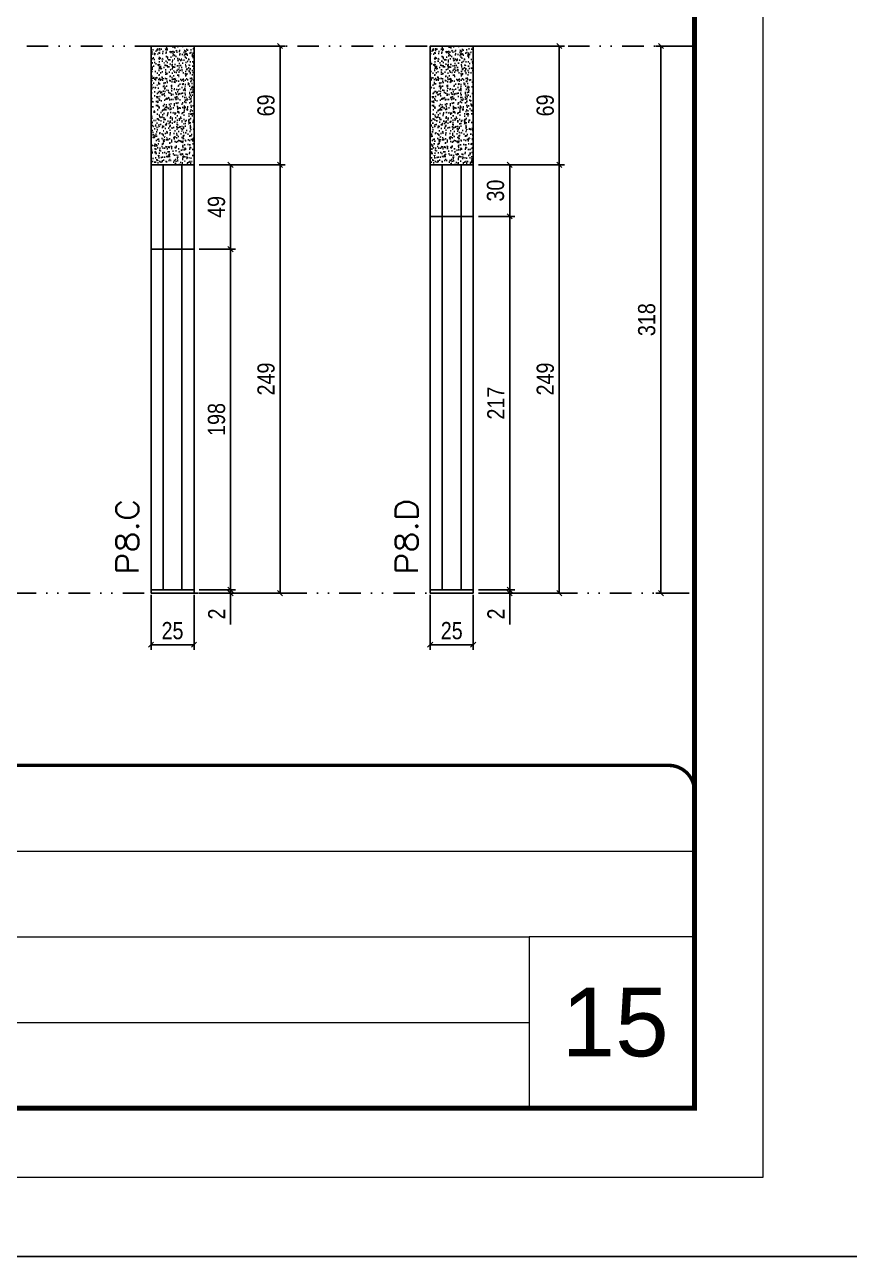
# Model space of a CAD drawing. Extents: x 14400 to 24104, y -21631 to 6985.
# Drawn here: x 18653 to 19132, y 2443 to 3159 of the extents above; entities that cross this region are included whole.
import ezdxf

# ---------------------------------------------------------------- set-up
doc = ezdxf.new("R2010")
doc.units = 0
for name, pattern in [('CONTINUO', [0]), ('DASHED', [0.75, 0.5, -0.25]), ('DIVIDE2', [0.625, 0.25, -0.125, 0, -0.125, 0, -0.125])]:
    doc.linetypes.add(name, pattern=pattern)
for name, color, linetype, lineweight in [('CARIMBO', 255, 'Continuous', 9), ('Folhas', 255, 'Continuous', 9), ('SARRAFO DE PRESSAO', 251, 'DASHED', 9), ('Texto Seção', 7, 'Continuous', 15)]:
    doc.layers.add(name, color=color, linetype=linetype, lineweight=lineweight)
for name, color, linetype in [('COTA', 241, 'Continuous'), ('Nível', 160, 'Continuous'), ('Painéis', 200, 'Continuous'), ('SARR_2.2x7', 40, 'Continuous')]:
    doc.layers.add(name, color=color, linetype=linetype)
doc.styles.add('ARIAL', font='arial.ttf')
doc.styles.add('COTA TECNICA', font='techl___.ttf', dxfattribs={"height": 10})
doc.styles.add('COTA TECNICA-50', font='techl___.ttf', dxfattribs={"height": 10})
doc.styles.add('REGUA-120', font='ROMANS.shx', dxfattribs={"height": 15})
doc.dimstyles.new('COTA PAINEL-50', dxfattribs={"dimtxt": 10, "dimasz": 3, "dimexe": 3, "dimexo": 3, "dimgap": 3, "dimtad": 1, "dimdec": 1, "dimzin": 12, "dimdsep": 46, "dimtxsty": 'COTA TECNICA-50', "dimblk1": 'OBLIQUE', "dimblk2": 'OBLIQUE', "dimsah": 1, "dimcen": 0.9, "dimclrd": 4, "dimclre": 4, "dimclrt": 240, "dimadec": 1, "dimazin": 3, "dimtfac": 1, "dimtdec": 1, "dimtmove": 0, "dimatfit": 3, "dimfxl": 1, "dimtolj": 1, "dimtzin": 12, "dimarcsym": 0})
doc.dimstyles.new('PAINEL', dxfattribs={"dimtxt": 10, "dimasz": 3, "dimexe": 3, "dimexo": 3, "dimgap": 3, "dimtad": 1, "dimdec": 1, "dimzin": 12, "dimdsep": 46, "dimtxsty": 'COTA TECNICA', "dimblk1": 'OBLIQUE', "dimblk2": 'OBLIQUE', "dimsah": 1, "dimcen": 0.9, "dimclrd": 4, "dimclre": 4, "dimclrt": 240, "dimadec": 1, "dimazin": 3, "dimtfac": 1, "dimtdec": 1, "dimtmove": 0, "dimatfit": 3, "dimfxl": 1, "dimtolj": 1, "dimtzin": 12, "dimarcsym": 0})

# ---------------------------------------------------------------- blocks, each defined once
blk = doc.blocks.new('9999999999')
at = {"color": 30, "linetype": 'CONTINUO'}
for p, q in [((98564.56, 34379.64), (99583.98, 34379.64)), ((98564.56, 34329.83), (99487.98, 34329.83)), ((99583.98, 34329.83), (99487.98, 34329.83)), ((99487.98, 34329.83), (99487.98, 34230.21)), ((98564.56, 34280.02), (99487.98, 34280.02))]:
    blk.add_line(p, q, dxfattribs=at)
at = {"color": 30, "linetype": 'CONTINUO', "const_width": 2}
blk.add_lwpolyline([(99583.98, 34230.21), (99583.98, 34414.45, 0.414214), (99568.98, 34429.45), (98228.98, 34429.45, 0.414214), (98213.98, 34414.45), (98213.98, 34245.21, 0.414214), (98228.98, 34230.21), (99583.98, 34230.21)], format="xyb", dxfattribs=at)
at = {"layer": 'Folhas'}
blk.add_lwpolyline([(98138.98, 34190.21), (99623.98, 34190.21), (99623.98, 35240.21), (98138.98, 35240.21)], close=True, dxfattribs=at)
at = {"layer": 'Folhas', "color": 30, "const_width": 3}
blk.add_lwpolyline([(98213.98, 34230.21), (99583.98, 34230.21), (99583.98, 35200.21), (98213.98, 35200.21)], close=True, dxfattribs=at)
blk = doc.blocks.new('_Oblique')
at = {"color": 0, "linetype": 'ByBlock', "lineweight": -2}
blk.add_line((-0.5, -0.5), (0.5, 0.5), dxfattribs=at)
blk = doc.blocks.new('*D1056')
at = {"layer": 'COTA', "color": 4, "lineweight": -2, "transparency": 16777216}
for p, q in [((18726.21, 2827.29), (18726.21, 2795.39)), ((18751.21, 2827.29), (18751.21, 2795.39)), ((18726.21, 2798.39), (18751.21, 2798.39))]:
    blk.add_line(p, q, dxfattribs=at)
at = {"layer": 'Defpoints', "color": 0, "transparency": 16777216}
for p in [(18726.21, 2830.29), (18751.21, 2830.29), (18751.21, 2798.39)]:
    blk.add_point(p, dxfattribs=at)
at = {"layer": 'COTA', "color": 4, "lineweight": -2, "transparency": 16777216, "xscale": 3, "yscale": 3, "zscale": 3, "rotation": 180}
blk.add_blockref('_Oblique', (18726.21, 2798.39), dxfattribs=at)
at = {"layer": 'COTA', "color": 4, "lineweight": -2, "transparency": 16777216, "xscale": 3, "yscale": 3, "zscale": 3}
blk.add_blockref('_Oblique', (18751.21, 2798.39), dxfattribs=at)
at = {"layer": 'COTA', "color": 240, "transparency": 16777216, "insert": (18738.71, 2806.5), "char_height": 10, "attachment_point": 5, "style": 'COTA TECNICA'}
blk.add_mtext('\\A1;25', dxfattribs=at)
blk = doc.blocks.new('*D1057')
at = {"layer": 'COTA', "color": 4, "lineweight": -2, "transparency": 16777216}
for p, q in [((18754.21, 2830.29), (18775.4, 2830.29)), ((18754.21, 2828.29), (18775.4, 2828.29)), ((18772.4, 2830.29), (18772.4, 2833.29)), ((18772.4, 2830.29), (18772.4, 2828.29)), ((18772.4, 2828.29), (18772.4, 2810.17))]:
    blk.add_line(p, q, dxfattribs=at)
at = {"layer": 'Defpoints', "color": 0, "transparency": 16777216}
for p in [(18751.21, 2830.29), (18751.21, 2828.29), (18772.4, 2830.29)]:
    blk.add_point(p, dxfattribs=at)
at = {"layer": 'COTA', "color": 4, "lineweight": -2, "transparency": 16777216, "xscale": 3, "yscale": 3, "zscale": 3}
for p, rotation in [((18772.4, 2830.29), 270), ((18772.4, 2828.29), 90)]:
    blk.add_blockref('_Oblique', p, dxfattribs=dict(at, rotation=rotation))
at = {"layer": 'COTA', "color": 240, "transparency": 16777216, "insert": (18764.4, 2816.23), "char_height": 10, "attachment_point": 5, "rotation": 90, "style": 'COTA TECNICA-50'}
blk.add_mtext('\\A1;2', dxfattribs=at)
blk = doc.blocks.new('*D1058')
at = {"layer": 'COTA', "color": 4, "lineweight": -2, "transparency": 16777216}
for p, q in [((18754.21, 3077.29), (18804.2, 3077.29)), ((18801.2, 2828.29), (18801.2, 3077.29)), ((18754.21, 2828.29), (18804.2, 2828.29))]:
    blk.add_line(p, q, dxfattribs=at)
at = {"layer": 'Defpoints', "color": 0, "transparency": 16777216}
for p in [(18751.21, 3077.29), (18801.2, 3077.29), (18751.21, 2828.29)]:
    blk.add_point(p, dxfattribs=at)
at = {"layer": 'COTA', "color": 4, "lineweight": -2, "transparency": 16777216, "xscale": 3, "yscale": 3, "zscale": 3}
for p, rotation in [((18801.2, 3077.29), 90), ((18801.2, 2828.29), 270)]:
    blk.add_blockref('_Oblique', p, dxfattribs=dict(at, rotation=rotation))
at = {"layer": 'COTA', "color": 240, "transparency": 16777216, "insert": (18793.1, 2952.79), "char_height": 10, "attachment_point": 5, "rotation": 90, "style": 'COTA TECNICA-50'}
blk.add_mtext('\\A1;249', dxfattribs=at)
blk = doc.blocks.new('*D1070')
at = {"layer": 'COTA', "color": 4, "lineweight": -2, "transparency": 16777216}
for p, q in [((18754.21, 3146.29), (18804.2, 3146.29)), ((18801.2, 3077.29), (18801.2, 3146.29)), ((18754.21, 3077.29), (18804.2, 3077.29))]:
    blk.add_line(p, q, dxfattribs=at)
at = {"layer": 'Defpoints', "color": 0, "transparency": 16777216}
for p in [(18751.21, 3146.29), (18801.2, 3146.29), (18751.21, 3077.29)]:
    blk.add_point(p, dxfattribs=at)
at = {"layer": 'COTA', "color": 4, "lineweight": -2, "transparency": 16777216, "xscale": 3, "yscale": 3, "zscale": 3}
for p, rotation in [((18801.2, 3146.29), 90), ((18801.2, 3077.29), 270)]:
    blk.add_blockref('_Oblique', p, dxfattribs=dict(at, rotation=rotation))
at = {"layer": 'COTA', "color": 240, "transparency": 16777216, "insert": (18793.07, 3111.79), "char_height": 10, "attachment_point": 5, "rotation": 90, "style": 'COTA TECNICA'}
blk.add_mtext('\\A1;69', dxfattribs=at)
blk = doc.blocks.new('*D1077')
at = {"layer": 'COTA', "color": 4, "lineweight": -2, "transparency": 16777216}
for p, q in [((18754.21, 3028.29), (18775.4, 3028.29)), ((18772.4, 2830.29), (18772.4, 3028.29)), ((18754.21, 2830.29), (18775.4, 2830.29))]:
    blk.add_line(p, q, dxfattribs=at)
at = {"layer": 'Defpoints', "color": 0, "transparency": 16777216}
for p in [(18751.21, 3028.29), (18772.4, 3028.29), (18751.21, 2830.29)]:
    blk.add_point(p, dxfattribs=at)
at = {"layer": 'COTA', "color": 4, "lineweight": -2, "transparency": 16777216, "xscale": 3, "yscale": 3, "zscale": 3}
for p, rotation in [((18772.4, 3028.29), 90), ((18772.4, 2830.29), 270)]:
    blk.add_blockref('_Oblique', p, dxfattribs=dict(at, rotation=rotation))
at = {"layer": 'COTA', "color": 240, "transparency": 16777216, "insert": (18764.3, 2929.29), "char_height": 10, "attachment_point": 5, "rotation": 90, "style": 'COTA TECNICA'}
blk.add_mtext('\\A1;198', dxfattribs=at)
blk = doc.blocks.new('*D1063')
at = {"layer": 'COTA', "color": 4, "lineweight": -2, "transparency": 16777216}
for p, q in [((18888.44, 2827.29), (18888.44, 2795.39)), ((18913.44, 2827.29), (18913.44, 2795.39)), ((18888.44, 2798.39), (18913.44, 2798.39))]:
    blk.add_line(p, q, dxfattribs=at)
at = {"layer": 'Defpoints', "color": 0, "transparency": 16777216}
for p in [(18888.44, 2830.29), (18913.44, 2830.29), (18913.44, 2798.39)]:
    blk.add_point(p, dxfattribs=at)
at = {"layer": 'COTA', "color": 4, "lineweight": -2, "transparency": 16777216, "xscale": 3, "yscale": 3, "zscale": 3, "rotation": 180}
blk.add_blockref('_Oblique', (18888.44, 2798.39), dxfattribs=at)
at = {"layer": 'COTA', "color": 4, "lineweight": -2, "transparency": 16777216, "xscale": 3, "yscale": 3, "zscale": 3}
blk.add_blockref('_Oblique', (18913.44, 2798.39), dxfattribs=at)
at = {"layer": 'COTA', "color": 240, "transparency": 16777216, "insert": (18900.94, 2806.5), "char_height": 10, "attachment_point": 5, "style": 'COTA TECNICA'}
blk.add_mtext('\\A1;25', dxfattribs=at)
blk = doc.blocks.new('*D1064')
at = {"layer": 'COTA', "color": 4, "lineweight": -2, "transparency": 16777216}
for p, q in [((18916.44, 2830.29), (18937.63, 2830.29)), ((18916.44, 2828.29), (18937.63, 2828.29)), ((18934.63, 2830.29), (18934.63, 2833.29)), ((18934.63, 2830.29), (18934.63, 2828.29)), ((18934.63, 2828.29), (18934.63, 2810.17))]:
    blk.add_line(p, q, dxfattribs=at)
at = {"layer": 'Defpoints', "color": 0, "transparency": 16777216}
for p in [(18913.44, 2830.29), (18913.44, 2828.29), (18934.63, 2830.29)]:
    blk.add_point(p, dxfattribs=at)
at = {"layer": 'COTA', "color": 4, "lineweight": -2, "transparency": 16777216, "xscale": 3, "yscale": 3, "zscale": 3}
for p, rotation in [((18934.63, 2830.29), 270), ((18934.63, 2828.29), 90)]:
    blk.add_blockref('_Oblique', p, dxfattribs=dict(at, rotation=rotation))
at = {"layer": 'COTA', "color": 240, "transparency": 16777216, "insert": (18926.63, 2816.23), "char_height": 10, "attachment_point": 5, "rotation": 90, "style": 'COTA TECNICA-50'}
blk.add_mtext('\\A1;2', dxfattribs=at)
blk = doc.blocks.new('*D1065')
at = {"layer": 'COTA', "color": 4, "lineweight": -2, "transparency": 16777216}
for p, q in [((18916.44, 3077.29), (18966.43, 3077.29)), ((18963.43, 2828.29), (18963.43, 3077.29)), ((18916.44, 2828.29), (18966.43, 2828.29))]:
    blk.add_line(p, q, dxfattribs=at)
at = {"layer": 'Defpoints', "color": 0, "transparency": 16777216}
for p in [(18913.44, 3077.29), (18963.43, 3077.29), (18913.44, 2828.29)]:
    blk.add_point(p, dxfattribs=at)
at = {"layer": 'COTA', "color": 4, "lineweight": -2, "transparency": 16777216, "xscale": 3, "yscale": 3, "zscale": 3}
for p, rotation in [((18963.43, 3077.29), 90), ((18963.43, 2828.29), 270)]:
    blk.add_blockref('_Oblique', p, dxfattribs=dict(at, rotation=rotation))
at = {"layer": 'COTA', "color": 240, "transparency": 16777216, "insert": (18955.32, 2952.79), "char_height": 10, "attachment_point": 5, "rotation": 90, "style": 'COTA TECNICA-50'}
blk.add_mtext('\\A1;249', dxfattribs=at)
blk = doc.blocks.new('*D1078')
at = {"layer": 'COTA', "color": 4, "lineweight": -2, "transparency": 16777216}
for p, q in [((18916.44, 3146.29), (18966.43, 3146.29)), ((18963.43, 3077.29), (18963.43, 3146.29)), ((18916.44, 3077.29), (18966.43, 3077.29))]:
    blk.add_line(p, q, dxfattribs=at)
at = {"layer": 'Defpoints', "color": 0, "transparency": 16777216}
for p in [(18913.44, 3146.29), (18963.43, 3146.29), (18913.44, 3077.29)]:
    blk.add_point(p, dxfattribs=at)
at = {"layer": 'COTA', "color": 4, "lineweight": -2, "transparency": 16777216, "xscale": 3, "yscale": 3, "zscale": 3}
for p, rotation in [((18963.43, 3146.29), 90), ((18963.43, 3077.29), 270)]:
    blk.add_blockref('_Oblique', p, dxfattribs=dict(at, rotation=rotation))
at = {"layer": 'COTA', "color": 240, "transparency": 16777216, "insert": (18955.29, 3111.79), "char_height": 10, "attachment_point": 5, "rotation": 90, "style": 'COTA TECNICA'}
blk.add_mtext('\\A1;69', dxfattribs=at)
blk = doc.blocks.new('*D1079')
at = {"layer": 'COTA', "color": 4, "lineweight": -2, "transparency": 16777216}
for p, q in [((18916.44, 3047.29), (18937.63, 3047.29)), ((18934.63, 2830.29), (18934.63, 3047.29)), ((18916.44, 2830.29), (18937.63, 2830.29))]:
    blk.add_line(p, q, dxfattribs=at)
at = {"layer": 'Defpoints', "color": 0, "transparency": 16777216}
for p in [(18913.44, 3047.29), (18934.63, 3047.29), (18913.44, 2830.29)]:
    blk.add_point(p, dxfattribs=at)
at = {"layer": 'COTA', "color": 4, "lineweight": -2, "transparency": 16777216, "xscale": 3, "yscale": 3, "zscale": 3}
for p, rotation in [((18934.63, 3047.29), 90), ((18934.63, 2830.29), 270)]:
    blk.add_blockref('_Oblique', p, dxfattribs=dict(at, rotation=rotation))
at = {"layer": 'COTA', "color": 240, "transparency": 16777216, "insert": (18926.56, 2938.79), "char_height": 10, "attachment_point": 5, "rotation": 90, "style": 'COTA TECNICA'}
blk.add_mtext('\\A1;217', dxfattribs=at)
blk = doc.blocks.new('*D1066')
at = {"layer": 'COTA', "color": 4, "lineweight": -2, "transparency": 16777216}
for p, q in [((19038.97, 3146.29), (19019.51, 3146.29)), ((19022.51, 2828.29), (19022.51, 3146.29)), ((19038.97, 2828.29), (19019.51, 2828.29))]:
    blk.add_line(p, q, dxfattribs=at)
at = {"layer": 'Defpoints', "color": 0, "transparency": 16777216}
for p in [(19022.51, 3146.29), (19041.97, 3146.29), (19041.97, 2828.29)]:
    blk.add_point(p, dxfattribs=at)
at = {"layer": 'COTA', "color": 4, "lineweight": -2, "transparency": 16777216, "xscale": 3, "yscale": 3, "zscale": 3}
for p, rotation in [((19022.51, 3146.29), 90), ((19022.51, 2828.29), 270)]:
    blk.add_blockref('_Oblique', p, dxfattribs=dict(at, rotation=rotation))
at = {"layer": 'COTA', "color": 240, "transparency": 16777216, "insert": (19014.27, 2987.29), "char_height": 10, "attachment_point": 5, "rotation": 90, "style": 'COTA TECNICA'}
blk.add_mtext('\\A1;318', dxfattribs=at)
blk = doc.blocks.new('*D1085')
at = {"layer": 'COTA', "color": 4, "lineweight": -2, "transparency": 16777216}
for p, q in [((18754.21, 3077.29), (18775.4, 3077.29)), ((18772.4, 3028.29), (18772.4, 3077.29)), ((18754.21, 3028.29), (18775.4, 3028.29))]:
    blk.add_line(p, q, dxfattribs=at)
at = {"layer": 'Defpoints', "color": 0, "transparency": 16777216}
for p in [(18751.21, 3077.29), (18772.4, 3077.29), (18751.21, 3028.29)]:
    blk.add_point(p, dxfattribs=at)
at = {"layer": 'COTA', "color": 4, "lineweight": -2, "transparency": 16777216, "xscale": 3, "yscale": 3, "zscale": 3}
for p, rotation in [((18772.4, 3077.29), 90), ((18772.4, 3028.29), 270)]:
    blk.add_blockref('_Oblique', p, dxfattribs=dict(at, rotation=rotation))
at = {"layer": 'COTA', "color": 240, "transparency": 16777216, "insert": (18764.3, 3052.79), "char_height": 10, "attachment_point": 5, "rotation": 90, "style": 'COTA TECNICA'}
blk.add_mtext('\\A1;49', dxfattribs=at)
blk = doc.blocks.new('*D1086')
at = {"layer": 'COTA', "color": 4, "lineweight": -2, "transparency": 16777216}
for p, q in [((18916.44, 3077.29), (18937.63, 3077.29)), ((18934.63, 3047.29), (18934.63, 3077.29)), ((18916.44, 3047.29), (18937.63, 3047.29))]:
    blk.add_line(p, q, dxfattribs=at)
at = {"layer": 'Defpoints', "color": 0, "transparency": 16777216}
for p in [(18913.44, 3077.29), (18934.63, 3077.29), (18913.44, 3047.29)]:
    blk.add_point(p, dxfattribs=at)
at = {"layer": 'COTA', "color": 4, "lineweight": -2, "transparency": 16777216, "xscale": 3, "yscale": 3, "zscale": 3}
for p, rotation in [((18934.63, 3077.29), 90), ((18934.63, 3047.29), 270)]:
    blk.add_blockref('_Oblique', p, dxfattribs=dict(at, rotation=rotation))
at = {"layer": 'COTA', "color": 240, "transparency": 16777216, "insert": (18926.41, 3062.29), "char_height": 10, "attachment_point": 5, "rotation": 90, "style": 'COTA TECNICA'}
blk.add_mtext('\\A1;30', dxfattribs=at)

msp = doc.modelspace()

# ---------------------------------------------------------------- hatches: boundary and pattern name
at = {"layer": 'COTA'}
h = msp.add_hatch(dxfattribs=at)
h.set_pattern_fill('AR-CONC', color=256, scale=0.03)
h.set_pattern_definition([(50, (-8.842, -1148.575), (5.4655401, -0.4781726), [0.5715, -6.2865]), (355, (-8.842, -1148.575), (-1.0573026, 5.7317054), [0.4572, -5.0292175]), (100.451445, (-8.3865, -1148.615), (4.4082374, 5.2535326), [0.4857003, -5.3427073]), (46.1842, (-8.842, -1147.051), (8.1323712, -1.2612698), [0.85725, -9.42975]), (96.635558, (-8.164, -1147.156), (7.122124, 7.4227837), [0.7285507, -8.0140682]), (351.18415, (-8.842, -1147.051), (7.122124, 7.4227837), [0.685799, -7.543792]), (21, (-8.08, -1147.432), (4.5484317, -3.0679559), [0.5715, -6.2865]), (326, (-8.08, -1147.432), (1.8540609, 5.525639), [0.4572, -5.0292]), (71.451445, (-7.701, -1147.688), (6.4024926, 2.457683), [0.4857003, -5.3426981]), (37.5, (-8.842, -1148.5751), (0.0926581, 2.53665117), [0, -4.96824, 0, -5.1054, 0, -5.04825]), (7.5, (-8.842, -1148.575), (2.00458988, 3.00541724), [0, -2.91084, 0, -4.85394, 0, -1.92405]), (327.5, (-10.5412, -1148.5751), (4.06771786, -0.17186232), [0, -1.905, 0, -5.9436, 0, -7.8867]), (317.5, (-11.3032, -1148.575), (4.44387544, 0.7627947), [0, -2.4765, 0, -3.94716, 0, -5.6007])])
h.paths.add_polyline_path([(18751.21, 3146.29), (18726.21, 3146.29), (18726.21, 3077.29), (18751.21, 3077.29)])
h = msp.add_hatch(dxfattribs=at)
h.set_pattern_fill('AR-CONC', color=256, scale=0.03)
h.set_pattern_definition([(50, (151.383, -1148.575), (5.4655401, -0.4781726), [0.5715, -6.2865]), (355, (151.383, -1148.575), (-1.0573026, 5.7317054), [0.4572, -5.0292175]), (100.451445, (151.8383, -1148.615), (4.4082374, 5.2535326), [0.4857003, -5.3427073]), (46.1842, (151.383, -1147.051), (8.1323712, -1.2612698), [0.85725, -9.42975]), (96.635558, (152.0606, -1147.156), (7.122124, 7.4227837), [0.7285507, -8.0140682]), (351.18415, (151.383, -1147.051), (7.122124, 7.4227837), [0.685799, -7.543792]), (21, (152.145, -1147.432), (4.5484317, -3.0679559), [0.5715, -6.2865]), (326, (152.145, -1147.432), (1.8540609, 5.525639), [0.4572, -5.0292]), (71.451445, (152.524, -1147.688), (6.4024926, 2.457683), [0.4857003, -5.3426981]), (37.5, (151.3829, -1148.5751), (0.0926581, 2.53665117), [0, -4.96824, 0, -5.1054, 0, -5.04825]), (7.5, (151.383, -1148.575), (2.00458988, 3.00541724), [0, -2.91084, 0, -4.85394, 0, -1.92405]), (327.5, (149.6836, -1148.5751), (4.06771786, -0.17186232), [0, -1.905, 0, -5.9436, 0, -7.8867]), (317.5, (148.9216, -1148.575), (4.44387544, 0.7627947), [0, -2.4765, 0, -3.94716, 0, -5.6007])])
h.paths.add_polyline_path([(18913.44, 3146.29), (18888.44, 3146.29), (18888.44, 3077.29), (18913.44, 3077.29)])

# ---------------------------------------------------------------- linework, layer by layer
msp.add_line((16754.47, 2442.91), (21532.94, 2442.91), dxfattribs=at)
for points in [[(18726.21, 3077.29), (18751.21, 3077.29), (18751.21, 3146.29), (18726.21, 3146.29)], [(18888.44, 3077.29), (18913.44, 3077.29), (18913.44, 3146.29), (18888.44, 3146.29)]]:
    msp.add_lwpolyline(points, close=True, dxfattribs=at)
at = {"layer": 'Nível', "color": 4, "linetype": 'DIVIDE2', "ltscale": 50}
for p, q in [((18119.36, 3146.29), (19041.97, 3146.29)), ((17671.97, 2828.29), (19041.97, 2828.29))]:
    msp.add_line(p, q, dxfattribs=at)
at = {"layer": 'Painéis'}
for p, q in [((18726.21, 3077.29), (18726.21, 2830.29)), ((18726.21, 3077.29), (18751.21, 3077.29)), ((18751.21, 3077.29), (18751.21, 2830.29)), ((18888.44, 3077.29), (18888.44, 2830.29)), ((18888.44, 3077.29), (18913.44, 3077.29)), ((18913.44, 3077.29), (18913.44, 2830.29)), ((18888.44, 3047.29), (18913.44, 3047.29)), ((18726.21, 3028.29), (18751.21, 3028.29)), ((18726.21, 2830.29), (18751.21, 2830.29)), ((18726.21, 2828.29), (18726.21, 2830.29)), ((18751.21, 2828.29), (18726.21, 2828.29)), ((18751.21, 2830.29), (18751.21, 2828.29)), ((18888.44, 2830.29), (18913.44, 2830.29)), ((18888.44, 2828.29), (18888.44, 2830.29)), ((18913.44, 2828.29), (18888.44, 2828.29)), ((18913.44, 2830.29), (18913.44, 2828.29))]:
    msp.add_line(p, q, dxfattribs=at)
at = {"layer": 'SARR_2.2x7'}
for p, q in [((18733.21, 3077.29), (18733.21, 2830.29)), ((18744.21, 3077.29), (18744.21, 2830.29)), ((18895.44, 3077.29), (18895.44, 2830.29)), ((18906.44, 3077.29), (18906.44, 2830.29))]:
    msp.add_line(p, q, dxfattribs=at)

# ---------------------------------------------------------------- block references
at = {"layer": 'SARRAFO DE PRESSAO', "color": 6, "linetype": 'ByBlock'}
msp.add_blockref('9999999999', (-80542.01, -31701.2), dxfattribs=at)

# ---------------------------------------------------------------- texts
at = {"layer": 'CARIMBO', "style": 'ARIAL'}
msp.add_text('15', height=40, dxfattribs=at).set_placement((18964.83, 2559.15))
at = {"layer": 'Texto Seção', "style": 'REGUA-120', "width": 1.1}
for s, p in [('P8.C', (18718.96, 2839.05)), ('P8.D', (18881.19, 2839.05))]:
    msp.add_text(s, height=13, rotation=90, dxfattribs=at).set_placement(p)

# ---------------------------------------------------------------- dimensions: what is measured, and where the dimension line sits
at = {"layer": 'COTA'}
for base, p1, p2, dimstyle, picture, middle in [((18801.2, 3146.29), (18751.21, 3077.29), (18751.21, 3146.29), 'PAINEL', '*D1070', (18793.07, 3111.79)), ((18963.43, 3146.29), (18913.44, 3077.29), (18913.44, 3146.29), 'PAINEL', '*D1078', (18955.29, 3111.79)), ((19022.51, 3146.29), (19041.97, 2828.29), (19041.97, 3146.29), 'PAINEL', '*D1066', (19014.27, 2987.29)), ((18801.2, 3077.29), (18751.21, 2828.29), (18751.21, 3077.29), 'COTA PAINEL-50', '*D1058', (18793.1, 2952.79)), ((18772.4, 3077.29), (18751.21, 3028.29), (18751.21, 3077.29), 'PAINEL', '*D1085', (18764.3, 3052.79)), ((18963.43, 3077.29), (18913.44, 2828.29), (18913.44, 3077.29), 'COTA PAINEL-50', '*D1065', (18955.32, 2952.79)), ((18934.63, 3077.29), (18913.44, 3047.29), (18913.44, 3077.29), 'PAINEL', '*D1086', (18926.41, 3062.29)), ((18934.63, 3047.29), (18913.44, 2830.29), (18913.44, 3047.29), 'PAINEL', '*D1079', (18926.56, 2938.79)), ((18772.4, 3028.29), (18751.21, 2830.29), (18751.21, 3028.29), 'PAINEL', '*D1077', (18764.3, 2929.29))]:
    dim = msp.add_linear_dim(base=base, p1=p1, p2=p2, angle=90, dimstyle=dimstyle, dxfattribs=at)
    dim.commit()
    dim.dimension.update_dxf_attribs({"geometry": picture, "text_midpoint": middle})
for base, p1, p2, picture, middle in [((18751.21, 2798.39), (18726.21, 2830.29), (18751.21, 2830.29), '*D1056', (18738.71, 2806.5)), ((18913.44, 2798.39), (18888.44, 2830.29), (18913.44, 2830.29), '*D1063', (18900.94, 2806.5))]:
    dim = msp.add_linear_dim(base=base, p1=p1, p2=p2, dimstyle='PAINEL', override={"dimarcsym": 2}, dxfattribs=at)
    dim.commit()
    dim.dimension.update_dxf_attribs({"geometry": picture, "text_midpoint": middle})
for base, p1, p2, picture, middle in [((18772.4, 2830.29), (18751.21, 2828.29), (18751.21, 2830.29), '*D1057', (18772.4, 2816.23)), ((18934.63, 2830.29), (18913.44, 2828.29), (18913.44, 2830.29), '*D1064', (18934.63, 2816.23))]:
    dim = msp.add_linear_dim(base=base, p1=p1, p2=p2, angle=90, dimstyle='COTA PAINEL-50', dxfattribs=at)
    dim.commit()
    dim.dimension.update_dxf_attribs({"geometry": picture, "text_midpoint": middle, "dimtype": 160})

doc.saveas('drawing.dxf')
